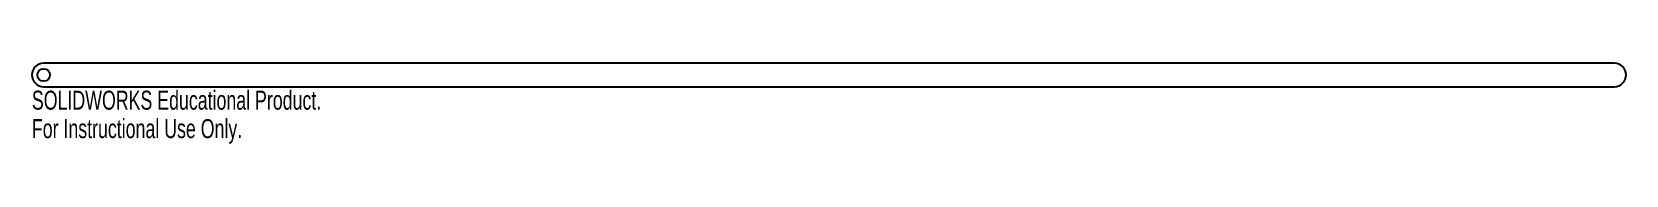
# Model space of a CAD drawing. Header units: millimetres. Extents: x -203 to 203, y -18 to 3.
import ezdxf

# ---------------------------------------------------------------- set-up
doc = ezdxf.new("R2010")
doc.units = ezdxf.units.MM
doc.styles.add('SLDTEXTSTYLE0', font='TXT', dxfattribs={"width": 0.7})

msp = doc.modelspace()

# ---------------------------------------------------------------- linework, layer by layer
at = {"color": 7, "linetype": 'Continuous', "lineweight": 25}
for p, q in [((200, 3), (-200, 3)), ((-200, -3), (200, -3))]:
    msp.add_line(p, q, dxfattribs=at)
msp.add_circle((-200, 0), 1.6, dxfattribs=at)
for centre, start, end in [((-200, 0), 90, 270), ((200, 0), 270, 90)]:
    msp.add_arc(centre, 3, start, end, dxfattribs=at)

# ---------------------------------------------------------------- texts
at = {"color": 7, "linetype": 'Continuous', "char_height": 4.8336, "attachment_point": 1, "style": 'SLDTEXTSTYLE0'}
for s, insert in [('SOLIDWORKS Educational Product.', (-203, -4.02)), ('For Instructional Use Only.', (-203, -11.27))]:
    msp.add_mtext(s, dxfattribs=dict(at, insert=insert))

doc.saveas('drawing.dxf')
